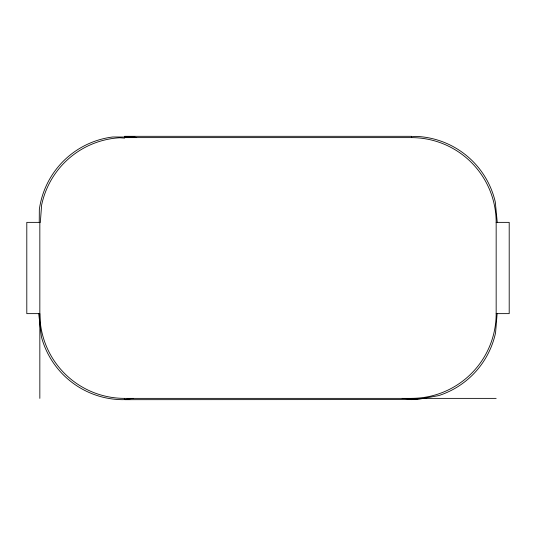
<?xml version="1.0" encoding="UTF-8"?>
<svg xmlns="http://www.w3.org/2000/svg" width="536" height="536" viewBox="0 0 536 536"><rect width="100%" height="100%" fill="white"/><g stroke="black" fill="none" stroke-linecap="round" stroke-linejoin="round"><path stroke-width="0.8" d="M39.249 222.366L39.329 209.509A84.748 84.748 0 0 1 112.714 136.982L134.838 137.109L136.707 137.625M497.127 313.634L495.566 332.776A84.748 84.748 0 0 1 438.696 395.602L416.928 399.575L124.587 399.682L124.587 398.375A84.748 84.748 0 0 1 39.838 313.634L26.8 313.634L26.8 222.366L40.334 222.366L41.614 205.107A84.748 84.748 0 0 1 119.783 137.759L124.587 138.114L124.587 136.318L411.413 136.318L411.413 137.625L124.587 137.625M38.699 313.634L41.406 336.809A84.748 84.748 0 0 0 123.22 399.682L133.176 398.375M496.162 313.634L509.2 313.634L509.2 222.366L496.162 222.366A84.735 84.735 0 0 0 411.427 137.625L411.413 136.781L415.675 136.372A84.748 84.748 0 0 1 495.291 201.998L497.254 222.366L496.162 222.353L496.162 313.634A84.748 84.748 0 0 1 411.413 398.375L411.413 399.682M124.587 398.375L496.162 398.375M402.194 398.375L416.928 399.575M39.838 222.366L39.838 398.375"/></g></svg>
